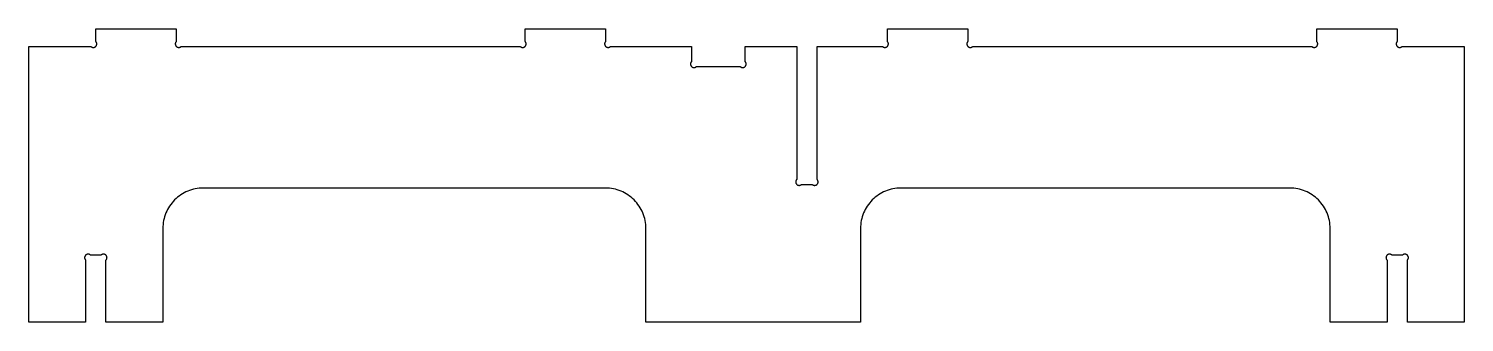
# Model space of a CAD drawing. Header units: inches. Extents: x 0 to 53.5, y 0 to 10.9.
import ezdxf

# ---------------------------------------------------------------- set-up
doc = ezdxf.new("R2010")
doc.units = ezdxf.units.IN
doc.header["$MEASUREMENT"] = 0
doc.layers.add('CUT_OUTSIDE', color=1, linetype='Continuous')

msp = doc.modelspace()

# ---------------------------------------------------------------- linework, layer by layer
at = {"layer": 'CUT_OUTSIDE'}
msp.add_lwpolyline([(5.5, 10.4648), (5.4956, 10.4602), (5.4914, 10.4554), (5.4875, 10.4504), (5.4838, 10.4451), (5.4804, 10.4398), (5.4773, 10.4342), (5.4744, 10.4285), (5.4718, 10.4227), (5.4695, 10.4167), (5.4675, 10.4107), (5.4658, 10.4045), (5.4644, 10.3983), (5.4633, 10.392), (5.4625, 10.3857), (5.4621, 10.3793), (5.4619, 10.3729), (5.4621, 10.3665), (5.4625, 10.3602), (5.4633, 10.3538), (5.4644, 10.3476), (5.4658, 10.3413), (5.4675, 10.3352), (5.4695, 10.3291), (5.4718, 10.3232), (5.4744, 10.3173), (5.4773, 10.3116), (5.4804, 10.3061), (5.4838, 10.3007), (5.4875, 10.2955), (5.4914, 10.2905), (5.4956, 10.2856), (5.5, 10.281), (5.5046, 10.2766), (5.5095, 10.2724), (5.5145, 10.2685), (5.5197, 10.2648), (5.5251, 10.2614), (5.5306, 10.2583), (5.5363, 10.2554), (5.5422, 10.2528), (5.5481, 10.2505), (5.5542, 10.2485), (5.5603, 10.2468), (5.5666, 10.2454), (5.5728, 10.2443), (5.5792, 10.2435), (5.5855, 10.2431), (5.5919, 10.2429), (5.5983, 10.2431), (5.6047, 10.2435), (5.611, 10.2443), (5.6173, 10.2454), (5.6235, 10.2468), (5.6297, 10.2485), (5.6357, 10.2505), (5.6417, 10.2528), (5.6475, 10.2554), (5.6532, 10.2583), (5.6588, 10.2614), (5.6641, 10.2648), (5.6694, 10.2685), (5.6744, 10.2724), (5.6792, 10.2766), (5.6838, 10.281), (18.3162, 10.281), (18.3208, 10.2766), (18.3256, 10.2724), (18.3306, 10.2685), (18.3359, 10.2648), (18.3412, 10.2614), (18.3468, 10.2583), (18.3525, 10.2554), (18.3583, 10.2528), (18.3643, 10.2505), (18.3703, 10.2485), (18.3765, 10.2468), (18.3827, 10.2454), (18.389, 10.2443), (18.3953, 10.2435), (18.4017, 10.2431), (18.4081, 10.2429), (18.4145, 10.2431), (18.4208, 10.2435), (18.4272, 10.2443), (18.4334, 10.2454), (18.4397, 10.2468), (18.4458, 10.2485), (18.4519, 10.2505), (18.4578, 10.2528), (18.4637, 10.2554), (18.4694, 10.2583), (18.4749, 10.2614), (18.4803, 10.2648), (18.4855, 10.2685), (18.4905, 10.2724), (18.4954, 10.2766), (18.5, 10.281), (18.5044, 10.2856), (18.5086, 10.2905), (18.5125, 10.2955), (18.5162, 10.3007), (18.5196, 10.3061), (18.5227, 10.3116), (18.5256, 10.3173), (18.5282, 10.3232), (18.5305, 10.3291), (18.5325, 10.3352), (18.5342, 10.3413), (18.5356, 10.3476), (18.5367, 10.3538), (18.5375, 10.3602), (18.5379, 10.3665), (18.5381, 10.3729), (18.5379, 10.3793), (18.5375, 10.3857), (18.5367, 10.392), (18.5356, 10.3983), (18.5342, 10.4045), (18.5325, 10.4107), (18.5305, 10.4167), (18.5282, 10.4227), (18.5256, 10.4285), (18.5227, 10.4342), (18.5196, 10.4398), (18.5162, 10.4451), (18.5125, 10.4504), (18.5086, 10.4554), (18.5044, 10.4602), (18.5, 10.4648), (18.5, 10.94), (21.5, 10.94), (21.5, 10.4648), (21.4956, 10.4602), (21.4914, 10.4554), (21.4875, 10.4504), (21.4838, 10.4451), (21.4804, 10.4398), (21.4773, 10.4342), (21.4744, 10.4285), (21.4718, 10.4227), (21.4695, 10.4167), (21.4675, 10.4107), (21.4658, 10.4045), (21.4644, 10.3983), (21.4633, 10.392), (21.4625, 10.3857), (21.4621, 10.3793), (21.4619, 10.3729), (21.4621, 10.3665), (21.4625, 10.3602), (21.4633, 10.3538), (21.4644, 10.3476), (21.4658, 10.3413), (21.4675, 10.3352), (21.4695, 10.3291), (21.4718, 10.3232), (21.4744, 10.3173), (21.4773, 10.3116), (21.4804, 10.3061), (21.4838, 10.3007), (21.4875, 10.2955), (21.4914, 10.2905), (21.4956, 10.2856), (21.5, 10.281), (21.5046, 10.2766), (21.5095, 10.2724), (21.5145, 10.2685), (21.5197, 10.2648), (21.5251, 10.2614), (21.5306, 10.2583), (21.5363, 10.2554), (21.5422, 10.2528), (21.5481, 10.2505), (21.5542, 10.2485), (21.5603, 10.2468), (21.5666, 10.2454), (21.5728, 10.2443), (21.5792, 10.2435), (21.5855, 10.2431), (21.5919, 10.2429), (21.5983, 10.2431), (21.6047, 10.2435), (21.611, 10.2443), (21.6173, 10.2454), (21.6235, 10.2468), (21.6297, 10.2485), (21.6357, 10.2505), (21.6417, 10.2528), (21.6475, 10.2554), (21.6532, 10.2583), (21.6588, 10.2614), (21.6641, 10.2648), (21.6694, 10.2685), (21.6744, 10.2724), (21.6792, 10.2766), (21.6838, 10.281), (24.7, 10.281), (24.7, 9.7148), (24.6956, 9.7102), (24.6914, 9.7054), (24.6875, 9.7004), (24.6838, 9.6951), (24.6804, 9.6898), (24.6773, 9.6842), (24.6744, 9.6785), (24.6718, 9.6727), (24.6695, 9.6667), (24.6675, 9.6607), (24.6658, 9.6545), (24.6644, 9.6483), (24.6633, 9.642), (24.6625, 9.6357), (24.6621, 9.6293), (24.6619, 9.6229), (24.6621, 9.6165), (24.6625, 9.6102), (24.6633, 9.6038), (24.6644, 9.5976), (24.6658, 9.5913), (24.6675, 9.5852), (24.6695, 9.5791), (24.6718, 9.5732), (24.6744, 9.5673), (24.6773, 9.5616), (24.6804, 9.5561), (24.6838, 9.5507), (24.6875, 9.5455), (24.6914, 9.5405), (24.6956, 9.5356), (24.7, 9.531), (24.7046, 9.5266), (24.7095, 9.5224), (24.7145, 9.5185), (24.7197, 9.5148), (24.7251, 9.5114), (24.7306, 9.5083), (24.7363, 9.5054), (24.7422, 9.5028), (24.7481, 9.5005), (24.7542, 9.4985), (24.7603, 9.4968), (24.7666, 9.4954), (24.7728, 9.4943), (24.7792, 9.4935), (24.7855, 9.4931), (24.7919, 9.4929), (24.7983, 9.4931), (24.8047, 9.4935), (24.811, 9.4943), (24.8173, 9.4954), (24.8235, 9.4968), (24.8297, 9.4985), (24.8357, 9.5005), (24.8417, 9.5028), (24.8475, 9.5054), (24.8532, 9.5083), (24.8588, 9.5114), (24.8641, 9.5148), (24.8694, 9.5185), (24.8744, 9.5224), (24.8792, 9.5266), (24.8838, 9.531), (26.5162, 9.531), (26.5208, 9.5266), (26.5256, 9.5224), (26.5306, 9.5185), (26.5359, 9.5148), (26.5412, 9.5114), (26.5468, 9.5083), (26.5525, 9.5054), (26.5583, 9.5028), (26.5643, 9.5005), (26.5703, 9.4985), (26.5765, 9.4968), (26.5827, 9.4954), (26.589, 9.4943), (26.5953, 9.4935), (26.6017, 9.4931), (26.6081, 9.4929), (26.6145, 9.4931), (26.6208, 9.4935), (26.6272, 9.4943), (26.6334, 9.4954), (26.6397, 9.4968), (26.6458, 9.4985), (26.6519, 9.5005), (26.6578, 9.5028), (26.6637, 9.5054), (26.6694, 9.5083), (26.6749, 9.5114), (26.6803, 9.5148), (26.6855, 9.5185), (26.6905, 9.5224), (26.6954, 9.5266), (26.7, 9.531), (26.7044, 9.5356), (26.7086, 9.5405), (26.7125, 9.5455), (26.7162, 9.5507), (26.7196, 9.5561), (26.7227, 9.5616), (26.7256, 9.5673), (26.7282, 9.5732), (26.7305, 9.5791), (26.7325, 9.5852), (26.7342, 9.5913), (26.7356, 9.5976), (26.7367, 9.6038), (26.7375, 9.6102), (26.7379, 9.6165), (26.7381, 9.6229), (26.7379, 9.6293), (26.7375, 9.6357), (26.7367, 9.642), (26.7356, 9.6483), (26.7342, 9.6545), (26.7325, 9.6607), (26.7305, 9.6667), (26.7282, 9.6727), (26.7256, 9.6785), (26.7227, 9.6842), (26.7196, 9.6898), (26.7162, 9.6951), (26.7125, 9.7004), (26.7086, 9.7054), (26.7044, 9.7102), (26.7, 9.7148), (26.7, 10.281), (28.6205, 10.281), (28.6205, 5.3243), (28.6161, 5.3197), (28.6119, 5.3149), (28.608, 5.3099), (28.6043, 5.3046), (28.6009, 5.2993), (28.5978, 5.2937), (28.5949, 5.288), (28.5923, 5.2822), (28.59, 5.2762), (28.588, 5.2702), (28.5863, 5.264), (28.5849, 5.2578), (28.5838, 5.2515), (28.583, 5.2452), (28.5826, 5.2388), (28.5824, 5.2324), (28.5826, 5.226), (28.583, 5.2197), (28.5838, 5.2133), (28.5849, 5.2071), (28.5863, 5.2008), (28.588, 5.1947), (28.59, 5.1886), (28.5923, 5.1827), (28.5949, 5.1768), (28.5978, 5.1711), (28.6009, 5.1656), (28.6043, 5.1602), (28.608, 5.155), (28.6119, 5.15), (28.6161, 5.1451), (28.6205, 5.1405), (28.6251, 5.1361), (28.63, 5.1319), (28.635, 5.128), (28.6402, 5.1243), (28.6456, 5.1209), (28.6511, 5.1178), (28.6568, 5.1149), (28.6627, 5.1123), (28.6686, 5.11), (28.6747, 5.108), (28.6808, 5.1063), (28.6871, 5.1049), (28.6933, 5.1038), (28.6997, 5.103), (28.706, 5.1026), (28.7124, 5.1024), (28.7188, 5.1026), (28.7252, 5.103), (28.7315, 5.1038), (28.7378, 5.1049), (28.744, 5.1063), (28.7502, 5.108), (28.7562, 5.11), (28.7622, 5.1123), (28.768, 5.1149), (28.7737, 5.1178), (28.7793, 5.1209), (28.7846, 5.1243), (28.7899, 5.128), (28.7949, 5.1319), (28.7997, 5.1361), (28.8043, 5.1405), (29.1957, 5.1405), (29.2003, 5.1361), (29.2051, 5.1319), (29.2101, 5.128), (29.2154, 5.1243), (29.2207, 5.1209), (29.2263, 5.1178), (29.232, 5.1149), (29.2378, 5.1123), (29.2438, 5.11), (29.2498, 5.108), (29.256, 5.1063), (29.2622, 5.1049), (29.2685, 5.1038), (29.2748, 5.103), (29.2812, 5.1026), (29.2876, 5.1024), (29.294, 5.1026), (29.3003, 5.103), (29.3067, 5.1038), (29.3129, 5.1049), (29.3192, 5.1063), (29.3253, 5.108), (29.3314, 5.11), (29.3373, 5.1123), (29.3432, 5.1149), (29.3489, 5.1178), (29.3544, 5.1209), (29.3598, 5.1243), (29.365, 5.128), (29.37, 5.1319), (29.3749, 5.1361), (29.3795, 5.1405), (29.3839, 5.1451), (29.3881, 5.15), (29.392, 5.155), (29.3957, 5.1602), (29.3991, 5.1656), (29.4022, 5.1711), (29.4051, 5.1768), (29.4077, 5.1827), (29.41, 5.1886), (29.412, 5.1947), (29.4137, 5.2008), (29.4151, 5.2071), (29.4162, 5.2133), (29.417, 5.2197), (29.4174, 5.226), (29.4176, 5.2324), (29.4174, 5.2388), (29.417, 5.2452), (29.4162, 5.2515), (29.4151, 5.2578), (29.4137, 5.264), (29.412, 5.2702), (29.41, 5.2762), (29.4077, 5.2822), (29.4051, 5.288), (29.4022, 5.2937), (29.3991, 5.2993), (29.3957, 5.3046), (29.392, 5.3099), (29.3881, 5.3149), (29.3839, 5.3197), (29.3795, 5.3243), (29.3795, 10.281), (31.8162, 10.281), (31.8208, 10.2766), (31.8256, 10.2724), (31.8306, 10.2685), (31.8359, 10.2648), (31.8412, 10.2614), (31.8468, 10.2583), (31.8525, 10.2554), (31.8583, 10.2528), (31.8643, 10.2505), (31.8703, 10.2485), (31.8765, 10.2468), (31.8827, 10.2454), (31.889, 10.2443), (31.8953, 10.2435), (31.9017, 10.2431), (31.9081, 10.2429), (31.9145, 10.2431), (31.9208, 10.2435), (31.9272, 10.2443), (31.9334, 10.2454), (31.9397, 10.2468), (31.9458, 10.2485), (31.9519, 10.2505), (31.9578, 10.2528), (31.9637, 10.2554), (31.9694, 10.2583), (31.9749, 10.2614), (31.9803, 10.2648), (31.9855, 10.2685), (31.9905, 10.2724), (31.9954, 10.2766), (32, 10.281), (32.0044, 10.2856), (32.0086, 10.2905), (32.0125, 10.2955), (32.0162, 10.3007), (32.0196, 10.3061), (32.0227, 10.3116), (32.0256, 10.3173), (32.0282, 10.3232), (32.0305, 10.3291), (32.0325, 10.3352), (32.0342, 10.3413), (32.0356, 10.3476), (32.0367, 10.3538), (32.0375, 10.3602), (32.0379, 10.3665), (32.0381, 10.3729), (32.0379, 10.3793), (32.0375, 10.3857), (32.0367, 10.392), (32.0356, 10.3983), (32.0342, 10.4045), (32.0325, 10.4107), (32.0305, 10.4167), (32.0282, 10.4227), (32.0256, 10.4285), (32.0227, 10.4342), (32.0196, 10.4398), (32.0162, 10.4451), (32.0125, 10.4504), (32.0086, 10.4554), (32.0044, 10.4602), (32, 10.4648), (32, 10.94), (35, 10.94), (35, 10.4648), (34.9956, 10.4602), (34.9914, 10.4554), (34.9875, 10.4504), (34.9838, 10.4451), (34.9804, 10.4398), (34.9773, 10.4342), (34.9744, 10.4285), (34.9718, 10.4227), (34.9695, 10.4167), (34.9675, 10.4107), (34.9658, 10.4045), (34.9644, 10.3983), (34.9633, 10.392), (34.9625, 10.3857), (34.9621, 10.3793), (34.9619, 10.3729), (34.9621, 10.3665), (34.9625, 10.3602), (34.9633, 10.3538), (34.9644, 10.3476), (34.9658, 10.3413), (34.9675, 10.3352), (34.9695, 10.3291), (34.9718, 10.3232), (34.9744, 10.3173), (34.9773, 10.3116), (34.9804, 10.3061), (34.9838, 10.3007), (34.9875, 10.2955), (34.9914, 10.2905), (34.9956, 10.2856), (35, 10.281), (35.0046, 10.2766), (35.0095, 10.2724), (35.0145, 10.2685), (35.0197, 10.2648), (35.0251, 10.2614), (35.0306, 10.2583), (35.0363, 10.2554), (35.0422, 10.2528), (35.0481, 10.2505), (35.0542, 10.2485), (35.0603, 10.2468), (35.0666, 10.2454), (35.0728, 10.2443), (35.0792, 10.2435), (35.0855, 10.2431), (35.0919, 10.2429), (35.0983, 10.2431), (35.1047, 10.2435), (35.111, 10.2443), (35.1173, 10.2454), (35.1235, 10.2468), (35.1297, 10.2485), (35.1357, 10.2505), (35.1417, 10.2528), (35.1475, 10.2554), (35.1532, 10.2583), (35.1588, 10.2614), (35.1641, 10.2648), (35.1694, 10.2685), (35.1744, 10.2724), (35.1792, 10.2766), (35.1838, 10.281), (47.8162, 10.281), (47.8208, 10.2766), (47.8256, 10.2724), (47.8306, 10.2685), (47.8359, 10.2648), (47.8412, 10.2614), (47.8468, 10.2583), (47.8525, 10.2554), (47.8583, 10.2528), (47.8643, 10.2505), (47.8703, 10.2485), (47.8765, 10.2468), (47.8827, 10.2454), (47.889, 10.2443), (47.8953, 10.2435), (47.9017, 10.2431), (47.9081, 10.2429), (47.9145, 10.2431), (47.9208, 10.2435), (47.9272, 10.2443), (47.9334, 10.2454), (47.9397, 10.2468), (47.9458, 10.2485), (47.9519, 10.2505), (47.9578, 10.2528), (47.9637, 10.2554), (47.9694, 10.2583), (47.9749, 10.2614), (47.9803, 10.2648), (47.9855, 10.2685), (47.9905, 10.2724), (47.9954, 10.2766), (48, 10.281), (48.0044, 10.2856), (48.0086, 10.2905), (48.0125, 10.2955), (48.0162, 10.3007), (48.0196, 10.3061), (48.0227, 10.3116), (48.0256, 10.3173), (48.0282, 10.3232), (48.0305, 10.3291), (48.0325, 10.3352), (48.0342, 10.3413), (48.0356, 10.3476), (48.0367, 10.3538), (48.0375, 10.3602), (48.0379, 10.3665), (48.0381, 10.3729), (48.0379, 10.3793), (48.0375, 10.3857), (48.0367, 10.392), (48.0356, 10.3983), (48.0342, 10.4045), (48.0325, 10.4107), (48.0305, 10.4167), (48.0282, 10.4227), (48.0256, 10.4285), (48.0227, 10.4342), (48.0196, 10.4398), (48.0162, 10.4451), (48.0125, 10.4504), (48.0086, 10.4554), (48.0044, 10.4602), (48, 10.4648), (48, 10.94), (51, 10.94), (51, 10.4648), (50.9956, 10.4602), (50.9914, 10.4554), (50.9875, 10.4504), (50.9838, 10.4451), (50.9804, 10.4398), (50.9773, 10.4342), (50.9744, 10.4285), (50.9718, 10.4227), (50.9695, 10.4167), (50.9675, 10.4107), (50.9658, 10.4045), (50.9644, 10.3983), (50.9633, 10.392), (50.9625, 10.3857), (50.9621, 10.3793), (50.9619, 10.3729), (50.9621, 10.3665), (50.9625, 10.3602), (50.9633, 10.3538), (50.9644, 10.3476), (50.9658, 10.3413), (50.9675, 10.3352), (50.9695, 10.3291), (50.9718, 10.3232), (50.9744, 10.3173), (50.9773, 10.3116), (50.9804, 10.3061), (50.9838, 10.3007), (50.9875, 10.2955), (50.9914, 10.2905), (50.9956, 10.2856), (51, 10.281), (51.0046, 10.2766), (51.0095, 10.2724), (51.0145, 10.2685), (51.0197, 10.2648), (51.0251, 10.2614), (51.0306, 10.2583), (51.0363, 10.2554), (51.0422, 10.2528), (51.0481, 10.2505), (51.0542, 10.2485), (51.0603, 10.2468), (51.0666, 10.2454), (51.0728, 10.2443), (51.0792, 10.2435), (51.0855, 10.2431), (51.0919, 10.2429), (51.0983, 10.2431), (51.1047, 10.2435), (51.111, 10.2443), (51.1173, 10.2454), (51.1235, 10.2468), (51.1297, 10.2485), (51.1357, 10.2505), (51.1417, 10.2528), (51.1475, 10.2554), (51.1532, 10.2583), (51.1588, 10.2614), (51.1641, 10.2648), (51.1694, 10.2685), (51.1744, 10.2724), (51.1792, 10.2766), (51.1838, 10.281), (53.5, 10.281), (53.5, 0), (51.3795, 0), (51.3795, 2.3162), (51.3839, 2.3208), (51.3881, 2.3256), (51.392, 2.3306), (51.3957, 2.3359), (51.3991, 2.3412), (51.4022, 2.3468), (51.4051, 2.3525), (51.4077, 2.3583), (51.41, 2.3643), (51.412, 2.3703), (51.4137, 2.3765), (51.4151, 2.3827), (51.4162, 2.389), (51.417, 2.3953), (51.4174, 2.4017), (51.4176, 2.4081), (51.4174, 2.4145), (51.417, 2.4208), (51.4162, 2.4272), (51.4151, 2.4334), (51.4137, 2.4397), (51.412, 2.4458), (51.41, 2.4519), (51.4077, 2.4578), (51.4051, 2.4637), (51.4022, 2.4694), (51.3991, 2.4749), (51.3957, 2.4803), (51.392, 2.4855), (51.3881, 2.4905), (51.3839, 2.4954), (51.3795, 2.5), (51.3749, 2.5044), (51.37, 2.5086), (51.365, 2.5125), (51.3598, 2.5162), (51.3544, 2.5196), (51.3489, 2.5227), (51.3432, 2.5256), (51.3373, 2.5282), (51.3314, 2.5305), (51.3253, 2.5325), (51.3192, 2.5342), (51.3129, 2.5356), (51.3067, 2.5367), (51.3003, 2.5375), (51.294, 2.5379), (51.2876, 2.5381), (51.2812, 2.5379), (51.2748, 2.5375), (51.2685, 2.5367), (51.2622, 2.5356), (51.256, 2.5342), (51.2498, 2.5325), (51.2438, 2.5305), (51.2378, 2.5282), (51.232, 2.5256), (51.2263, 2.5227), (51.2207, 2.5196), (51.2154, 2.5162), (51.2101, 2.5125), (51.2051, 2.5086), (51.2003, 2.5044), (51.1957, 2.5), (50.8043, 2.5), (50.7997, 2.5044), (50.7949, 2.5086), (50.7899, 2.5125), (50.7846, 2.5162), (50.7793, 2.5196), (50.7737, 2.5227), (50.768, 2.5256), (50.7622, 2.5282), (50.7562, 2.5305), (50.7502, 2.5325), (50.744, 2.5342), (50.7378, 2.5356), (50.7315, 2.5367), (50.7252, 2.5375), (50.7188, 2.5379), (50.7124, 2.5381), (50.706, 2.5379), (50.6997, 2.5375), (50.6933, 2.5367), (50.6871, 2.5356), (50.6808, 2.5342), (50.6747, 2.5325), (50.6686, 2.5305), (50.6627, 2.5282), (50.6568, 2.5256), (50.6511, 2.5227), (50.6456, 2.5196), (50.6402, 2.5162), (50.635, 2.5125), (50.63, 2.5086), (50.6251, 2.5044), (50.6205, 2.5), (50.6161, 2.4954), (50.6119, 2.4905), (50.608, 2.4855), (50.6043, 2.4803), (50.6009, 2.4749), (50.5978, 2.4694), (50.5949, 2.4637), (50.5923, 2.4578), (50.59, 2.4519), (50.588, 2.4458), (50.5863, 2.4397), (50.5849, 2.4334), (50.5838, 2.4272), (50.583, 2.4208), (50.5826, 2.4145), (50.5824, 2.4081), (50.5826, 2.4017), (50.583, 2.3953), (50.5838, 2.389), (50.5849, 2.3827), (50.5863, 2.3765), (50.588, 2.3703), (50.59, 2.3643), (50.5923, 2.3583), (50.5949, 2.3525), (50.5978, 2.3468), (50.6009, 2.3412), (50.6043, 2.3359), (50.608, 2.3306), (50.6119, 2.3256), (50.6161, 2.3208), (50.6205, 2.3162), (50.6205, 0), (48.5, 0), (48.5, 3.5), (48.4982, 3.5736), (48.4928, 3.647), (48.4838, 3.7201), (48.4712, 3.7926), (48.455, 3.8645), (48.4354, 3.9354), (48.4123, 4.0053), (48.3858, 4.074), (48.356, 4.1413), (48.3229, 4.2071), (48.2866, 4.2712), (48.2472, 4.3334), (48.2048, 4.3935), (48.1595, 4.4516), (48.1114, 4.5073), (48.0607, 4.5607), (48.0073, 4.6114), (47.9516, 4.6595), (47.8935, 4.7048), (47.8334, 4.7472), (47.7712, 4.7866), (47.7071, 4.8229), (47.6413, 4.856), (47.574, 4.8858), (47.5053, 4.9123), (47.4354, 4.9354), (47.3645, 4.955), (47.2926, 4.9712), (47.2201, 4.9838), (47.147, 4.9928), (47.0736, 4.9982), (47, 5), (32.5, 5), (32.4264, 4.9982), (32.353, 4.9928), (32.2799, 4.9838), (32.2074, 4.9712), (32.1355, 4.955), (32.0646, 4.9354), (31.9947, 4.9123), (31.926, 4.8858), (31.8587, 4.856), (31.7929, 4.8229), (31.7288, 4.7866), (31.6666, 4.7472), (31.6065, 4.7048), (31.5484, 4.6595), (31.4927, 4.6114), (31.4393, 4.5607), (31.3886, 4.5073), (31.3405, 4.4516), (31.2952, 4.3935), (31.2528, 4.3334), (31.2134, 4.2712), (31.1771, 4.2071), (31.144, 4.1413), (31.1142, 4.074), (31.0877, 4.0053), (31.0646, 3.9354), (31.045, 3.8645), (31.0288, 3.7926), (31.0162, 3.7201), (31.0072, 3.647), (31.0018, 3.5736), (31, 3.5), (31, 0), (23, 0), (23, 3.5), (22.9982, 3.5736), (22.9928, 3.647), (22.9838, 3.7201), (22.9712, 3.7926), (22.955, 3.8645), (22.9354, 3.9354), (22.9123, 4.0053), (22.8858, 4.074), (22.856, 4.1413), (22.8229, 4.2071), (22.7866, 4.2712), (22.7472, 4.3334), (22.7048, 4.3935), (22.6595, 4.4516), (22.6114, 4.5073), (22.5607, 4.5607), (22.5073, 4.6114), (22.4516, 4.6595), (22.3935, 4.7048), (22.3334, 4.7472), (22.2712, 4.7866), (22.2071, 4.8229), (22.1413, 4.856), (22.074, 4.8858), (22.0053, 4.9123), (21.9354, 4.9354), (21.8645, 4.955), (21.7926, 4.9712), (21.7201, 4.9838), (21.647, 4.9928), (21.5736, 4.9982), (21.5, 5), (6.5, 5), (6.4264, 4.9982), (6.353, 4.9928), (6.2799, 4.9838), (6.2074, 4.9712), (6.1355, 4.955), (6.0646, 4.9354), (5.9947, 4.9123), (5.926, 4.8858), (5.8587, 4.856), (5.7929, 4.8229), (5.7288, 4.7866), (5.6666, 4.7472), (5.6065, 4.7048), (5.5484, 4.6595), (5.4927, 4.6114), (5.4393, 4.5607), (5.3886, 4.5073), (5.3405, 4.4516), (5.2952, 4.3935), (5.2528, 4.3334), (5.2134, 4.2712), (5.1771, 4.2071), (5.144, 4.1413), (5.1142, 4.074), (5.0877, 4.0053), (5.0646, 3.9354), (5.045, 3.8645), (5.0288, 3.7926), (5.0162, 3.7201), (5.0072, 3.647), (5.0018, 3.5736), (5, 3.5), (5, 0), (2.8795, 0), (2.8795, 2.3162), (2.8839, 2.3208), (2.8881, 2.3256), (2.892, 2.3306), (2.8957, 2.3359), (2.8991, 2.3412), (2.9022, 2.3468), (2.9051, 2.3525), (2.9077, 2.3583), (2.91, 2.3643), (2.912, 2.3703), (2.9137, 2.3765), (2.9151, 2.3827), (2.9162, 2.389), (2.917, 2.3953), (2.9174, 2.4017), (2.9176, 2.4081), (2.9174, 2.4145), (2.917, 2.4208), (2.9162, 2.4272), (2.9151, 2.4334), (2.9137, 2.4397), (2.912, 2.4458), (2.91, 2.4519), (2.9077, 2.4578), (2.9051, 2.4637), (2.9022, 2.4694), (2.8991, 2.4749), (2.8957, 2.4803), (2.892, 2.4855), (2.8881, 2.4905), (2.8839, 2.4954), (2.8795, 2.5), (2.8749, 2.5044), (2.87, 2.5086), (2.865, 2.5125), (2.8598, 2.5162), (2.8544, 2.5196), (2.8489, 2.5227), (2.8432, 2.5256), (2.8373, 2.5282), (2.8314, 2.5305), (2.8253, 2.5325), (2.8192, 2.5342), (2.8129, 2.5356), (2.8067, 2.5367), (2.8003, 2.5375), (2.794, 2.5379), (2.7876, 2.5381), (2.7812, 2.5379), (2.7748, 2.5375), (2.7685, 2.5367), (2.7622, 2.5356), (2.756, 2.5342), (2.7498, 2.5325), (2.7438, 2.5305), (2.7378, 2.5282), (2.732, 2.5256), (2.7263, 2.5227), (2.7207, 2.5196), (2.7154, 2.5162), (2.7101, 2.5125), (2.7051, 2.5086), (2.7003, 2.5044), (2.6957, 2.5), (2.3043, 2.5), (2.2997, 2.5044), (2.2949, 2.5086), (2.2899, 2.5125), (2.2846, 2.5162), (2.2793, 2.5196), (2.2737, 2.5227), (2.268, 2.5256), (2.2622, 2.5282), (2.2562, 2.5305), (2.2502, 2.5325), (2.244, 2.5342), (2.2378, 2.5356), (2.2315, 2.5367), (2.2252, 2.5375), (2.2188, 2.5379), (2.2124, 2.5381), (2.206, 2.5379), (2.1997, 2.5375), (2.1933, 2.5367), (2.1871, 2.5356), (2.1808, 2.5342), (2.1747, 2.5325), (2.1686, 2.5305), (2.1627, 2.5282), (2.1568, 2.5256), (2.1511, 2.5227), (2.1456, 2.5196), (2.1402, 2.5162), (2.135, 2.5125), (2.13, 2.5086), (2.1251, 2.5044), (2.1205, 2.5), (2.1161, 2.4954), (2.1119, 2.4905), (2.108, 2.4855), (2.1043, 2.4803), (2.1009, 2.4749), (2.0978, 2.4694), (2.0949, 2.4637), (2.0923, 2.4578), (2.09, 2.4519), (2.088, 2.4458), (2.0863, 2.4397), (2.0849, 2.4334), (2.0838, 2.4272), (2.083, 2.4208), (2.0826, 2.4145), (2.0824, 2.4081), (2.0826, 2.4017), (2.083, 2.3953), (2.0838, 2.389), (2.0849, 2.3827), (2.0863, 2.3765), (2.088, 2.3703), (2.09, 2.3643), (2.0923, 2.3583), (2.0949, 2.3525), (2.0978, 2.3468), (2.1009, 2.3412), (2.1043, 2.3359), (2.108, 2.3306), (2.1119, 2.3256), (2.1161, 2.3208), (2.1205, 2.3162), (2.1205, 0), (0, 0), (0, 10.281), (2.3162, 10.281), (2.3208, 10.2766), (2.3256, 10.2724), (2.3306, 10.2685), (2.3359, 10.2648), (2.3412, 10.2614), (2.3468, 10.2583), (2.3525, 10.2554), (2.3583, 10.2528), (2.3643, 10.2505), (2.3703, 10.2485), (2.3765, 10.2468), (2.3827, 10.2454), (2.389, 10.2443), (2.3953, 10.2435), (2.4017, 10.2431), (2.4081, 10.2429), (2.4145, 10.2431), (2.4208, 10.2435), (2.4272, 10.2443), (2.4334, 10.2454), (2.4397, 10.2468), (2.4458, 10.2485), (2.4519, 10.2505), (2.4578, 10.2528), (2.4637, 10.2554), (2.4694, 10.2583), (2.4749, 10.2614), (2.4803, 10.2648), (2.4855, 10.2685), (2.4905, 10.2724), (2.4954, 10.2766), (2.5, 10.281), (2.5044, 10.2856), (2.5086, 10.2905), (2.5125, 10.2955), (2.5162, 10.3007), (2.5196, 10.3061), (2.5227, 10.3116), (2.5256, 10.3173), (2.5282, 10.3232), (2.5305, 10.3291), (2.5325, 10.3352), (2.5342, 10.3413), (2.5356, 10.3476), (2.5367, 10.3538), (2.5375, 10.3602), (2.5379, 10.3665), (2.5381, 10.3729), (2.5379, 10.3793), (2.5375, 10.3857), (2.5367, 10.392), (2.5356, 10.3983), (2.5342, 10.4045), (2.5325, 10.4107), (2.5305, 10.4167), (2.5282, 10.4227), (2.5256, 10.4285), (2.5227, 10.4342), (2.5196, 10.4398), (2.5162, 10.4451), (2.5125, 10.4504), (2.5086, 10.4554), (2.5044, 10.4602), (2.5, 10.4648), (2.5, 10.94), (5.5, 10.94)], close=True, dxfattribs=at)

doc.saveas('drawing.dxf')
